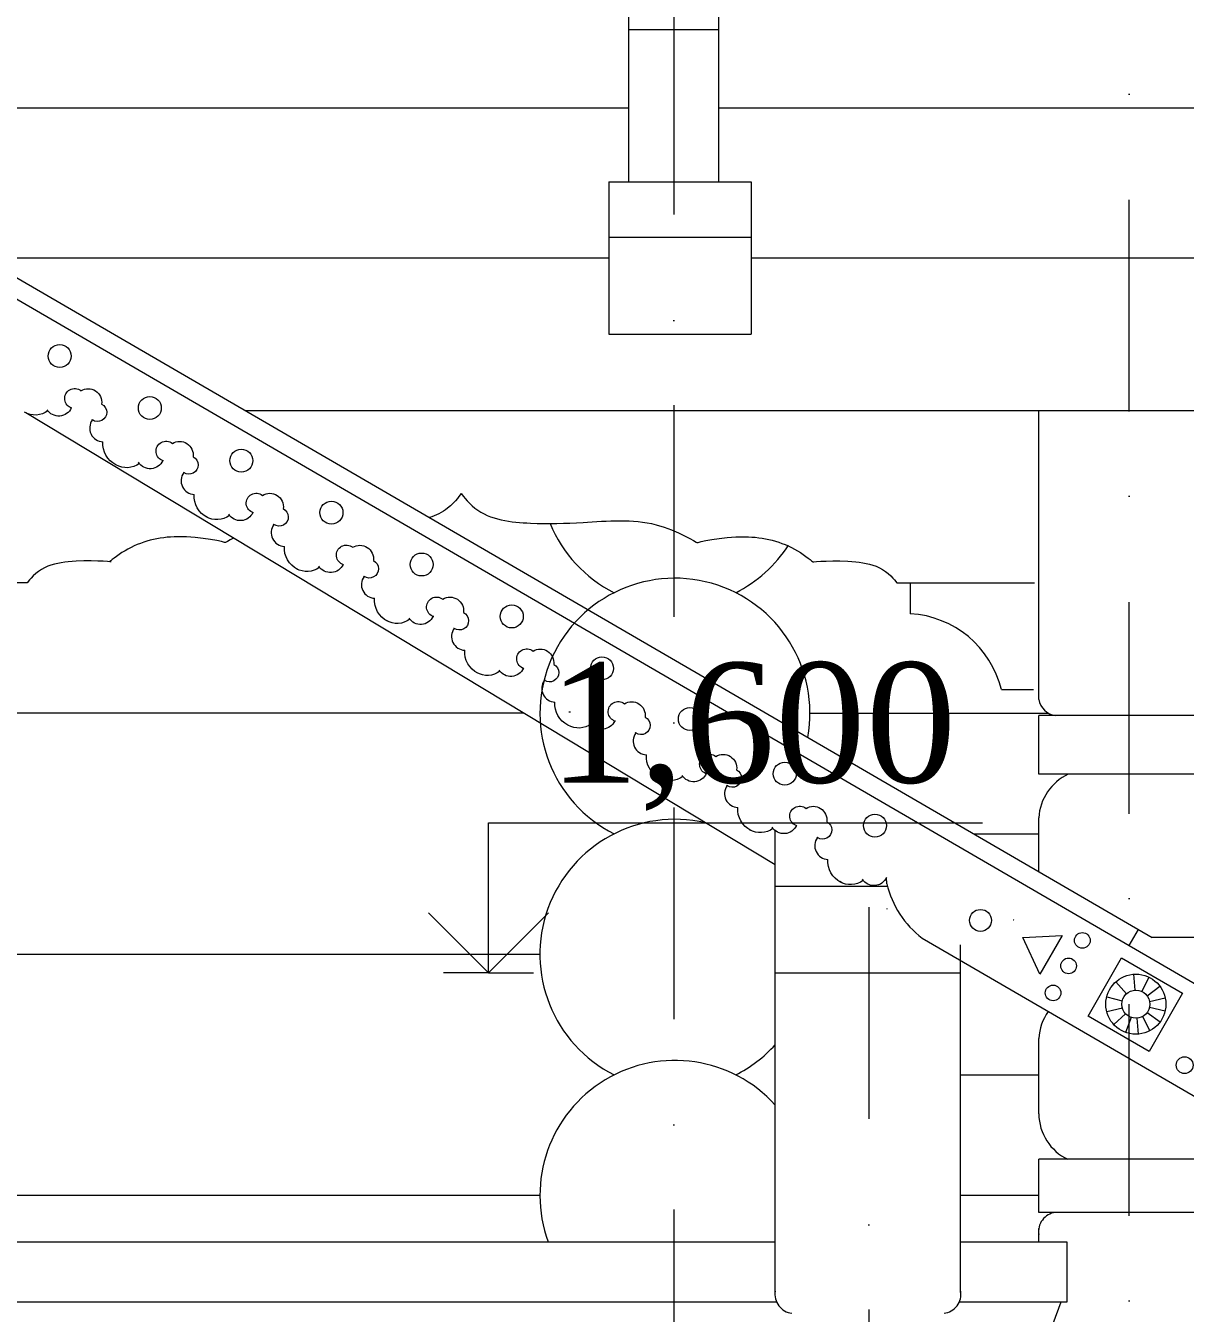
# Model space of a CAD drawing. Header units: millimetres. Extents: x 2399 to 111977, y 1313 to 59551.
# Drawn here: x 16959 to 18892, y 32782 to 34928 of the extents above; entities that cross this region are included whole.
import ezdxf

# ---------------------------------------------------------------- set-up
doc = ezdxf.new("R2010")
doc.units = ezdxf.units.MM
doc.linetypes.add('Штрихпунктирная', pattern=[670.277762, 352.777767, -176.388884, 0, -141.111112])
doc.layers.add('dim Level', color=7, linetype='Continuous', lineweight=13)
doc.layers.add('main line', color=7, linetype='Continuous', lineweight=13)
doc.layers.add('hatch1', color=7, linetype='Continuous', lineweight=20, true_color=0x6a6a6a)
doc.styles.add('СГЕНЕРИР_СТИЛЬ_1', font='georgia.ttf')

msp = doc.modelspace()

# ---------------------------------------------------------------- linework, layer by layer
at = {"layer": 'dim Level', "color": 7, "linetype": 'Continuous', "lineweight": 13}
for p, q in [((17730.6531, 33349.8361), (17730.6531, 33599.8361)), ((17730.6531, 33599.8361), (18554.0472, 33599.8361)), ((17730.6531, 33349.8361), (17630.6531, 33449.8361)), ((17830.6531, 33449.8361), (17730.6531, 33349.8361)), ((17730.6531, 33349.8361), (17655.6531, 33349.8361)), ((17730.6531, 33349.8361), (17805.6531, 33349.8361))]:
    msp.add_line(p, q, dxfattribs=at)
at = {"layer": 'hatch1', "color": 251, "linetype": 'Continuous', "lineweight": 20, "true_color": 0x6a6a6a}
for p, q in [((17789.3758, 33782.3665), (16691.6785, 33782.3665)), ((17867.3236, 33784.4027), (17864.4162, 33784.4027)), ((18266.3811, 33782.3624), (18664.1931, 33782.3624)), ((18539.7172, 33581.3103), (18647.8456, 33581.3103)), ((18305.4588, 33493.3702), (18219.2169, 33493.3702)), ((18686.9056, 33411.991), (18649.5924, 33347.7587)), ((18649.5924, 33347.7587), (18621.0666, 33408.5109)), ((17816.3811, 33380.5109), (16707.3749, 33380.5109)), ((18776.0474, 33334.53), (18794.002, 33314.6934)), ((18805.6282, 33347.3165), (18807.776, 33320.6473)), ((18819.88, 33318.3572), (18831.6225, 33342.3982)), ((18828.2998, 33311.3962), (18849.7046, 33327.449)), ((18761.1187, 33309.7355), (18787.0506, 33303.1481)), ((18832.5431, 33301.8097), (18858.6245, 33307.8145)), ((18761.0509, 33285.35), (18787.1323, 33291.3547)), ((18828.5405, 33283.7463), (18850.2215, 33268.0686)), ((18832.4163, 33292.3915), (18858.5452, 33286.6349)), ((18792.4939, 33281.6177), (18772.8088, 33263.4972)), ((18801.6937, 33275.4918), (18792.5659, 33250.3414)), ((18811.5192, 33274.1683), (18813.667, 33247.4992)), ((18820.4793, 33276.762), (18832.9096, 33253.0692)), ((18517.6122, 33179.4588), (18647.8456, 33179.4588)), ((17816.3811, 32978.6595), (16707.3749, 32978.6595)), ((18647.8456, 32978.6595), (18517.6122, 32978.6595))]:
    msp.add_line(p, q, dxfattribs=at)
for centre, radius in [((18720.4258, 33403.7244), 13.0643), ((18697.5505, 33361.3079), 13.0643), ((18671.7057, 33316.1978), 13.0643), ((18809.6476, 33297.4078), 23.3148), ((18890.9319, 33195.8064), 13.9829)]:
    msp.add_circle(centre, radius, dxfattribs=at)
for centre, start, end in [((18041.3811, 34184.2423), 202.3707832, 243.2542484), ((18041.3811, 34184.2423), 296.7457516, 327.3112801), ((18041.3811, 33782.3867), 349.7104056, 243.2542484), ((18041.3811, 33380.5312), 76.9698297, 243.2542484), ((18041.3811, 33380.5312), 296.7457516, 317.9661517), ((18041.3811, 32978.6756), 42.0338483, 200.1553431)]:
    msp.add_arc(centre, 225, start, end, dxfattribs=at)
at = {"layer": 'main line', "color": 7, "linetype": 'Штрихпунктирная', "lineweight": 13}
for p, q in [((18039.4113, 39658.8242), (18039.4113, 29503.8182)), ((18798.4777, 30262.9985), (18798.4777, 35409.5641)), ((18364.7485, 33458.9282), (18364.7485, 29761.2358))]:
    msp.add_line(p, q, dxfattribs=at)
at = {"layer": 'main line', "color": 7, "linetype": 'Continuous', "lineweight": 13}
for p, q in [((17964.8407, 34667.3517), (17964.8407, 35674.7259)), ((18114.8407, 34667.3517), (18114.8407, 35615.064)), ((16176.6043, 34954.0695), (18837.0561, 33408.5828)), ((16163.8388, 34925.812), (19037.4996, 33256.4697)), ((18114.8407, 34921.283), (17964.8407, 34921.283)), ((16457.0084, 34791.1796), (17964.8407, 34791.1796)), ((18114.8407, 34791.1796), (20084.8448, 34791.1796)), ((17931.2349, 34668.2888), (17931.2349, 34414.0704)), ((18168.4708, 34667.3517), (17931.2349, 34667.3517)), ((18114.8407, 34667.3517), (17963.982, 34667.3517)), ((18168.4708, 34668.2888), (18168.4708, 34414.0704)), ((18168.4708, 34575.2596), (17931.2349, 34575.2596)), ((16887.3667, 34541.1796), (17931.2349, 34541.1796)), ((18168.4708, 34541.1796), (20676.2279, 34541.1796)), ((17931.2349, 34414.0704), (18168.4708, 34414.0704)), ((18208.4997, 33529.5245), (16959.3753, 34283.0751)), ((17324.9866, 34286.9612), (21319.9518, 34286.9612)), ((18647.8456, 33805.3695), (18647.8456, 34286.9612)), ((16961.7579, 33999.7568), (16704.5377, 33999.7568)), ((18433.7271, 33999.7568), (18433.7271, 33948.2269)), ((18585.5854, 33821.7053), (18639.0807, 33821.7053)), ((18956.9581, 33778.7278), (18647.8456, 33778.7278)), ((18647.8456, 33680.8128), (18647.8456, 33778.7278)), ((18956.9581, 33680.8128), (18647.8456, 33680.8128)), ((18647.8456, 33518.4973), (18647.8456, 33608.2661)), ((18647.8456, 33518.4973), (18647.8456, 33608.2661)), ((18208.4997, 32816.8036), (18208.4997, 33586.7063)), ((18394.7248, 33498.1761), (18393.7661, 33508.4703)), ((18208.4997, 33494.1036), (18394.7248, 33494.1036)), ((18647.8456, 33482.4713), (18647.8456, 33482.8241)), ((18647.8456, 33482.4713), (18647.8456, 33482.8241)), ((18621.0666, 33408.5109), (18686.9056, 33411.991)), ((18798.4777, 33395.3202), (18813.972, 33421.9926)), ((18453.3134, 33407.4798), (18955.6915, 33115.6426)), ((18517.6122, 32816.8036), (18517.6122, 33396.4129)), ((18956.9581, 33408.5828), (18837.0561, 33408.5828)), ((18729.9108, 33277.4665), (18785.9141, 33374.4669)), ((18785.9141, 33374.4669), (18887.611, 33315.7522)), ((18208.4997, 33349.8361), (18517.6122, 33349.8361)), ((18887.611, 33315.7522), (18831.6078, 33218.7517)), ((18831.6078, 33218.7517), (18729.9108, 33277.4665)), ((18647.8456, 33114.559), (18647.8456, 33240.3539)), ((18647.8456, 33114.559), (18647.8456, 33240.3539)), ((18956.9581, 33038.9884), (18647.8456, 33038.9884)), ((18647.8456, 32950.315), (18647.8456, 33038.9884)), ((18956.9581, 32950.315), (18647.8456, 32950.315)), ((18647.8456, 32901.1482), (18647.8456, 32923.6733)), ((16707.6765, 32901.1482), (18208.4997, 32901.1482)), ((18517.6122, 32901.1482), (18695.0725, 32901.1482)), ((18695.0725, 32801.2773), (18695.0725, 32900.9769)), ((16707.6765, 32801.2773), (18210.8226, 32801.2773)), ((18515.387, 32801.2773), (18695.0725, 32801.2773)), ((18671.6181, 32765.3242), (18684.9276, 32801.2773))]:
    msp.add_line(p, q, dxfattribs=at)
at = {"layer": 'main line', "color": 7, "linetype": 'Continuous', "lineweight": 13, "flags": 128}
for points in [[(17036.3029, 34290.8263, -1.219803903), (17051.3742, 34319.8609, -0.63216014), (17085.8746, 34297.685, -1.067465283), (17070.3576, 34271.213, 0.60309642), (17087.9312, 34234.8197)], [(17036.3029, 34290.8263, -1.219803903), (17051.3742, 34319.8609, -0.63216014), (17085.8746, 34297.685, -1.067465283), (17070.3576, 34271.213, 0.60309642), (17087.9312, 34234.8197)], [(17036.3029, 34290.8263, -1.219803903), (17051.3742, 34319.8609, -0.63216014), (17085.8746, 34297.685, -1.067465283), (17070.3576, 34271.213, 0.60309642), (17087.9312, 34234.8197)], [(17036.3029, 34290.8263, -1.219803903), (17051.3742, 34319.8609, -0.63216014), (17085.8746, 34297.685, -1.067465283), (17070.3576, 34271.213, 0.60309642), (17087.9312, 34234.8197)], [(17036.3029, 34290.8263, -1.219803903), (17051.3742, 34319.8609, -0.63216014), (17085.8746, 34297.685, -1.067465283), (17070.3576, 34271.213, 0.60309642), (17087.9312, 34234.8197)], [(17036.3029, 34290.8263, -1.219803903), (17051.3742, 34319.8609, -0.63216014), (17085.8746, 34297.685, -1.067465283), (17070.3576, 34271.213, 0.60309642), (17087.9312, 34234.8197)], [(16996.3078, 34286.4522, -0.304535594), (16957.2481, 34284.3002)], [(16996.3078, 34286.4522, -0.304535594), (16957.2481, 34284.3002)], [(16996.3078, 34286.4522, -0.304535594), (16957.2481, 34284.3002)], [(16996.3078, 34286.4522, -0.304535594), (16957.2481, 34284.3002)], [(16996.3078, 34286.4522, -0.304535594), (16957.2481, 34284.3002)], [(16996.3078, 34286.4522, -0.304535594), (16957.2481, 34284.3002)], [(17035.265, 34291.424, -0.60309642), (16994.967, 34288.3609)], [(17035.265, 34291.424, -0.60309642), (16994.967, 34288.3609)], [(17035.265, 34291.424, -0.60309642), (16994.967, 34288.3609)], [(17035.265, 34291.424, -0.60309642), (16994.967, 34288.3609)], [(17035.265, 34291.424, -0.60309642), (16994.967, 34288.3609)], [(17035.265, 34291.424, -0.60309642), (16994.967, 34288.3609)], [(17069.3197, 34271.8108, 0.017938026), (17070.213, 34271.0149)], [(17069.3197, 34271.8108, 0.017938026), (17070.213, 34271.0149)], [(17069.3197, 34271.8108, 0.017938026), (17070.213, 34271.0149)], [(17069.3197, 34271.8108, 0.017938026), (17070.213, 34271.0149)], [(17069.3197, 34271.8108, 0.017938026), (17070.213, 34271.0149)], [(17069.3197, 34271.8108, 0.017938026), (17070.213, 34271.0149)], [(17109.6465, 34196.5288, -0.304535594), (17087.9312, 34234.8197)], [(17109.6465, 34196.5288, -0.304535594), (17087.9312, 34234.8197)], [(17109.6465, 34196.5288, -0.304535594), (17087.9312, 34234.8197)], [(17109.6465, 34196.5288, -0.304535594), (17087.9312, 34234.8197)], [(17109.6465, 34196.5288, -0.304535594), (17087.9312, 34234.8197)], [(17109.6465, 34196.5288, -0.304535594), (17087.9312, 34234.8197)], [(17188.7013, 34203.0549, -1.219803903), (17203.7726, 34232.0895, -0.63216014), (17238.273, 34209.9136, -1.067465283), (17222.756, 34183.4416, 0.60309642), (17240.3297, 34147.0483)], [(17188.7013, 34203.0549, -1.219803903), (17203.7726, 34232.0895, -0.63216014), (17238.273, 34209.9136, -1.067465283), (17222.756, 34183.4416, 0.60309642), (17240.3297, 34147.0483)], [(17188.7013, 34203.0549, -1.219803903), (17203.7726, 34232.0895, -0.63216014), (17238.273, 34209.9136, -1.067465283), (17222.756, 34183.4416, 0.60309642), (17240.3297, 34147.0483)], [(17188.7013, 34203.0549, -1.219803903), (17203.7726, 34232.0895, -0.63216014), (17238.273, 34209.9136, -1.067465283), (17222.756, 34183.4416, 0.60309642), (17240.3297, 34147.0483)], [(17188.7013, 34203.0549, -1.219803903), (17203.7726, 34232.0895, -0.63216014), (17238.273, 34209.9136, -1.067465283), (17222.756, 34183.4416, 0.60309642), (17240.3297, 34147.0483)], [(17188.7013, 34203.0549, -1.219803903), (17203.7726, 34232.0895, -0.63216014), (17238.273, 34209.9136, -1.067465283), (17222.756, 34183.4416, 0.60309642), (17240.3297, 34147.0483)], [(17148.7062, 34198.6808, -0.304535594), (17109.6465, 34196.5288)], [(17148.7062, 34198.6808, -0.304535594), (17109.6465, 34196.5288)], [(17148.7062, 34198.6808, -0.304535594), (17109.6465, 34196.5288)], [(17148.7062, 34198.6808, -0.304535594), (17109.6465, 34196.5288)], [(17148.7062, 34198.6808, -0.304535594), (17109.6465, 34196.5288)], [(17148.7062, 34198.6808, -0.304535594), (17109.6465, 34196.5288)], [(17187.6635, 34203.6526, -0.60309642), (17147.3654, 34200.5895)], [(17187.6635, 34203.6526, -0.60309642), (17147.3654, 34200.5895)], [(17187.6635, 34203.6526, -0.60309642), (17147.3654, 34200.5895)], [(17187.6635, 34203.6526, -0.60309642), (17147.3654, 34200.5895)], [(17187.6635, 34203.6526, -0.60309642), (17147.3654, 34200.5895)], [(17187.6635, 34203.6526, -0.60309642), (17147.3654, 34200.5895)], [(17262.045, 34108.7574, -0.304535594), (17240.3297, 34147.0483)], [(17262.045, 34108.7574, -0.304535594), (17240.3297, 34147.0483)], [(17262.045, 34108.7574, -0.304535594), (17240.3297, 34147.0483)], [(17262.045, 34108.7574, -0.304535594), (17240.3297, 34147.0483)], [(17262.045, 34108.7574, -0.304535594), (17240.3297, 34147.0483)], [(17262.045, 34108.7574, -0.304535594), (17240.3297, 34147.0483)], [(17338.9726, 34116.5086, -1.219803903), (17354.0439, 34145.5432, -0.63216014), (17388.5442, 34123.3673, -1.067465283), (17373.0272, 34096.8953, 0.60309642), (17390.6009, 34060.502)], [(17338.9726, 34116.5086, -1.219803903), (17354.0439, 34145.5432, -0.63216014), (17388.5442, 34123.3673, -1.067465283), (17373.0272, 34096.8953, 0.60309642), (17390.6009, 34060.502)], [(17338.9726, 34116.5086, -1.219803903), (17354.0439, 34145.5432, -0.63216014), (17388.5442, 34123.3673, -1.067465283), (17373.0272, 34096.8953, 0.60309642), (17390.6009, 34060.502)], [(17338.9726, 34116.5086, -1.219803903), (17354.0439, 34145.5432, -0.63216014), (17388.5442, 34123.3673, -1.067465283), (17373.0272, 34096.8953, 0.60309642), (17390.6009, 34060.502)], [(17338.9726, 34116.5086, -1.219803903), (17354.0439, 34145.5432, -0.63216014), (17388.5442, 34123.3673, -1.067465283), (17373.0272, 34096.8953, 0.60309642), (17390.6009, 34060.502)], [(17338.9726, 34116.5086, -1.219803903), (17354.0439, 34145.5432, -0.63216014), (17388.5442, 34123.3673, -1.067465283), (17373.0272, 34096.8953, 0.60309642), (17390.6009, 34060.502)], [(17298.9774, 34112.1345, -0.304535594), (17259.9178, 34109.9825)], [(17298.9774, 34112.1345, -0.304535594), (17259.9178, 34109.9825)], [(17298.9774, 34112.1345, -0.304535594), (17259.9178, 34109.9825)], [(17298.9774, 34112.1345, -0.304535594), (17259.9178, 34109.9825)], [(17298.9774, 34112.1345, -0.304535594), (17259.9178, 34109.9825)], [(17298.9774, 34112.1345, -0.304535594), (17259.9178, 34109.9825)], [(17337.9347, 34117.1063, -0.60309642), (17297.6367, 34114.0432)], [(17337.9347, 34117.1063, -0.60309642), (17297.6367, 34114.0432)], [(17337.9347, 34117.1063, -0.60309642), (17297.6367, 34114.0432)], [(17337.9347, 34117.1063, -0.60309642), (17297.6367, 34114.0432)], [(17337.9347, 34117.1063, -0.60309642), (17297.6367, 34114.0432)], [(17337.9347, 34117.1063, -0.60309642), (17297.6367, 34114.0432)], [(17371.9893, 34097.4931, 0.017938026), (17372.8827, 34096.6972)], [(17371.9893, 34097.4931, 0.017938026), (17372.8827, 34096.6972)], [(17371.9893, 34097.4931, 0.017938026), (17372.8827, 34096.6972)], [(17371.9893, 34097.4931, 0.017938026), (17372.8827, 34096.6972)], [(17371.9893, 34097.4931, 0.017938026), (17372.8827, 34096.6972)], [(17371.9893, 34097.4931, 0.017938026), (17372.8827, 34096.6972)], [(17412.3162, 34022.2111, -0.304535594), (17390.6009, 34060.502)], [(17412.3162, 34022.2111, -0.304535594), (17390.6009, 34060.502)], [(17412.3162, 34022.2111, -0.304535594), (17390.6009, 34060.502)], [(17412.3162, 34022.2111, -0.304535594), (17390.6009, 34060.502)], [(17412.3162, 34022.2111, -0.304535594), (17390.6009, 34060.502)], [(17412.3162, 34022.2111, -0.304535594), (17390.6009, 34060.502)], [(17489.2438, 34029.9623, -1.219803903), (17504.3151, 34058.9969, -0.63216014), (17538.8155, 34036.821, -1.067465283), (17523.2985, 34010.349, 0.60309642), (17540.8722, 33973.9557)], [(17489.2438, 34029.9623, -1.219803903), (17504.3151, 34058.9969, -0.63216014), (17538.8155, 34036.821, -1.067465283), (17523.2985, 34010.349, 0.60309642), (17540.8722, 33973.9557)], [(17489.2438, 34029.9623, -1.219803903), (17504.3151, 34058.9969, -0.63216014), (17538.8155, 34036.821, -1.067465283), (17523.2985, 34010.349, 0.60309642), (17540.8722, 33973.9557)], [(17489.2438, 34029.9623, -1.219803903), (17504.3151, 34058.9969, -0.63216014), (17538.8155, 34036.821, -1.067465283), (17523.2985, 34010.349, 0.60309642), (17540.8722, 33973.9557)], [(17489.2438, 34029.9623, -1.219803903), (17504.3151, 34058.9969, -0.63216014), (17538.8155, 34036.821, -1.067465283), (17523.2985, 34010.349, 0.60309642), (17540.8722, 33973.9557)], [(17489.2438, 34029.9623, -1.219803903), (17504.3151, 34058.9969, -0.63216014), (17538.8155, 34036.821, -1.067465283), (17523.2985, 34010.349, 0.60309642), (17540.8722, 33973.9557)], [(17449.2487, 34025.5882, -0.304535594), (17410.189, 34023.4362)], [(17449.2487, 34025.5882, -0.304535594), (17410.189, 34023.4362)], [(17449.2487, 34025.5882, -0.304535594), (17410.189, 34023.4362)], [(17449.2487, 34025.5882, -0.304535594), (17410.189, 34023.4362)], [(17449.2487, 34025.5882, -0.304535594), (17410.189, 34023.4362)], [(17449.2487, 34025.5882, -0.304535594), (17410.189, 34023.4362)], [(17488.206, 34030.56, -0.60309642), (17447.9079, 34027.4969)], [(17488.206, 34030.56, -0.60309642), (17447.9079, 34027.4969)], [(17488.206, 34030.56, -0.60309642), (17447.9079, 34027.4969)], [(17488.206, 34030.56, -0.60309642), (17447.9079, 34027.4969)], [(17488.206, 34030.56, -0.60309642), (17447.9079, 34027.4969)], [(17488.206, 34030.56, -0.60309642), (17447.9079, 34027.4969)], [(17522.2606, 34010.9468, 0.017938026), (17523.1539, 34010.1509)], [(17522.2606, 34010.9468, 0.017938026), (17523.1539, 34010.1509)], [(17522.2606, 34010.9468, 0.017938026), (17523.1539, 34010.1509)], [(17522.2606, 34010.9468, 0.017938026), (17523.1539, 34010.1509)], [(17522.2606, 34010.9468, 0.017938026), (17523.1539, 34010.1509)], [(17522.2606, 34010.9468, 0.017938026), (17523.1539, 34010.1509)], [(17562.5875, 33935.6648, -0.304535594), (17540.8722, 33973.9557)], [(17562.5875, 33935.6648, -0.304535594), (17540.8722, 33973.9557)], [(17562.5875, 33935.6648, -0.304535594), (17540.8722, 33973.9557)], [(17562.5875, 33935.6648, -0.304535594), (17540.8722, 33973.9557)], [(17562.5875, 33935.6648, -0.304535594), (17540.8722, 33973.9557)], [(17562.5875, 33935.6648, -0.304535594), (17540.8722, 33973.9557)], [(17639.5151, 33943.416, -1.219803903), (17654.5864, 33972.4506, -0.63216014), (17689.0867, 33950.2747, -1.067465283), (17673.5697, 33923.8027, 0.60309642), (17691.1434, 33887.4094)], [(17639.5151, 33943.416, -1.219803903), (17654.5864, 33972.4506, -0.63216014), (17689.0867, 33950.2747, -1.067465283), (17673.5697, 33923.8027, 0.60309642), (17691.1434, 33887.4094)], [(17639.5151, 33943.416, -1.219803903), (17654.5864, 33972.4506, -0.63216014), (17689.0867, 33950.2747, -1.067465283), (17673.5697, 33923.8027, 0.60309642), (17691.1434, 33887.4094)], [(17639.5151, 33943.416, -1.219803903), (17654.5864, 33972.4506, -0.63216014), (17689.0867, 33950.2747, -1.067465283), (17673.5697, 33923.8027, 0.60309642), (17691.1434, 33887.4094)], [(17639.5151, 33943.416, -1.219803903), (17654.5864, 33972.4506, -0.63216014), (17689.0867, 33950.2747, -1.067465283), (17673.5697, 33923.8027, 0.60309642), (17691.1434, 33887.4094)], [(17639.5151, 33943.416, -1.219803903), (17654.5864, 33972.4506, -0.63216014), (17689.0867, 33950.2747, -1.067465283), (17673.5697, 33923.8027, 0.60309642), (17691.1434, 33887.4094)], [(17599.5199, 33939.0419, -0.304535594), (17560.4603, 33936.8899)], [(17599.5199, 33939.0419, -0.304535594), (17560.4603, 33936.8899)], [(17599.5199, 33939.0419, -0.304535594), (17560.4603, 33936.8899)], [(17599.5199, 33939.0419, -0.304535594), (17560.4603, 33936.8899)], [(17599.5199, 33939.0419, -0.304535594), (17560.4603, 33936.8899)], [(17599.5199, 33939.0419, -0.304535594), (17560.4603, 33936.8899)], [(17638.4772, 33944.0137, -0.60309642), (17598.1792, 33940.9506)], [(17638.4772, 33944.0137, -0.60309642), (17598.1792, 33940.9506)], [(17638.4772, 33944.0137, -0.60309642), (17598.1792, 33940.9506)], [(17638.4772, 33944.0137, -0.60309642), (17598.1792, 33940.9506)], [(17638.4772, 33944.0137, -0.60309642), (17598.1792, 33940.9506)], [(17638.4772, 33944.0137, -0.60309642), (17598.1792, 33940.9506)], [(17672.5318, 33924.4005, 0.017938026), (17673.4252, 33923.6046)], [(17672.5318, 33924.4005, 0.017938026), (17673.4252, 33923.6046)], [(17672.5318, 33924.4005, 0.017938026), (17673.4252, 33923.6046)], [(17672.5318, 33924.4005, 0.017938026), (17673.4252, 33923.6046)], [(17672.5318, 33924.4005, 0.017938026), (17673.4252, 33923.6046)], [(17672.5318, 33924.4005, 0.017938026), (17673.4252, 33923.6046)], [(17712.8587, 33849.1185, -0.304535594), (17691.1434, 33887.4094)], [(17712.8587, 33849.1185, -0.304535594), (17691.1434, 33887.4094)], [(17712.8587, 33849.1185, -0.304535594), (17691.1434, 33887.4094)], [(17712.8587, 33849.1185, -0.304535594), (17691.1434, 33887.4094)], [(17712.8587, 33849.1185, -0.304535594), (17691.1434, 33887.4094)], [(17712.8587, 33849.1185, -0.304535594), (17691.1434, 33887.4094)], [(17789.7863, 33856.8697, -1.219803903), (17804.8576, 33885.9043, -0.63216014), (17839.358, 33863.7284, -1.067465283), (17823.841, 33837.2564, 0.60309642), (17841.4147, 33800.8631)], [(17789.7863, 33856.8697, -1.219803903), (17804.8576, 33885.9043, -0.63216014), (17839.358, 33863.7284, -1.067465283), (17823.841, 33837.2564, 0.60309642), (17841.4147, 33800.8631)], [(17789.7863, 33856.8697, -1.219803903), (17804.8576, 33885.9043, -0.63216014), (17839.358, 33863.7284, -1.067465283), (17823.841, 33837.2564, 0.60309642), (17841.4147, 33800.8631)], [(17789.7863, 33856.8697, -1.219803903), (17804.8576, 33885.9043, -0.63216014), (17839.358, 33863.7284, -1.067465283), (17823.841, 33837.2564, 0.60309642), (17841.4147, 33800.8631)], [(17789.7863, 33856.8697, -1.219803903), (17804.8576, 33885.9043, -0.63216014), (17839.358, 33863.7284, -1.067465283), (17823.841, 33837.2564, 0.60309642), (17841.4147, 33800.8631)], [(17789.7863, 33856.8697, -1.219803903), (17804.8576, 33885.9043, -0.63216014), (17839.358, 33863.7284, -1.067465283), (17823.841, 33837.2564, 0.60309642), (17841.4147, 33800.8631)], [(17749.7912, 33852.4956, -0.304535594), (17710.7315, 33850.3436)], [(17749.7912, 33852.4956, -0.304535594), (17710.7315, 33850.3436)], [(17749.7912, 33852.4956, -0.304535594), (17710.7315, 33850.3436)], [(17749.7912, 33852.4956, -0.304535594), (17710.7315, 33850.3436)], [(17749.7912, 33852.4956, -0.304535594), (17710.7315, 33850.3436)], [(17749.7912, 33852.4956, -0.304535594), (17710.7315, 33850.3436)], [(17788.7485, 33857.4674, -0.60309642), (17748.4504, 33854.4043)], [(17788.7485, 33857.4674, -0.60309642), (17748.4504, 33854.4043)], [(17788.7485, 33857.4674, -0.60309642), (17748.4504, 33854.4043)], [(17788.7485, 33857.4674, -0.60309642), (17748.4504, 33854.4043)], [(17788.7485, 33857.4674, -0.60309642), (17748.4504, 33854.4043)], [(17788.7485, 33857.4674, -0.60309642), (17748.4504, 33854.4043)], [(17822.8031, 33837.8542, 0.017938026), (17823.6964, 33837.0583)], [(17822.8031, 33837.8542, 0.017938026), (17823.6964, 33837.0583)], [(17822.8031, 33837.8542, 0.017938026), (17823.6964, 33837.0583)], [(17822.8031, 33837.8542, 0.017938026), (17823.6964, 33837.0583)], [(17822.8031, 33837.8542, 0.017938026), (17823.6964, 33837.0583)], [(17822.8031, 33837.8542, 0.017938026), (17823.6964, 33837.0583)], [(17863.1299, 33762.5722, -0.304535594), (17841.4147, 33800.8631)], [(17863.1299, 33762.5722, -0.304535594), (17841.4147, 33800.8631)], [(17863.1299, 33762.5722, -0.304535594), (17841.4147, 33800.8631)], [(17863.1299, 33762.5722, -0.304535594), (17841.4147, 33800.8631)], [(17863.1299, 33762.5722, -0.304535594), (17841.4147, 33800.8631)], [(17863.1299, 33762.5722, -0.304535594), (17841.4147, 33800.8631)], [(17942.1847, 33769.0983, -1.219803903), (17957.256, 33798.1329, -0.63216014), (17991.7564, 33775.957, -1.067465283), (17976.2394, 33749.485, 0.60309642), (17993.8131, 33713.0917)], [(17942.1847, 33769.0983, -1.219803903), (17957.256, 33798.1329, -0.63216014), (17991.7564, 33775.957, -1.067465283), (17976.2394, 33749.485, 0.60309642), (17993.8131, 33713.0917)], [(17942.1847, 33769.0983, -1.219803903), (17957.256, 33798.1329, -0.63216014), (17991.7564, 33775.957, -1.067465283), (17976.2394, 33749.485, 0.60309642), (17993.8131, 33713.0917)], [(17942.1847, 33769.0983, -1.219803903), (17957.256, 33798.1329, -0.63216014), (17991.7564, 33775.957, -1.067465283), (17976.2394, 33749.485, 0.60309642), (17993.8131, 33713.0917)], [(17942.1847, 33769.0983, -1.219803903), (17957.256, 33798.1329, -0.63216014), (17991.7564, 33775.957, -1.067465283), (17976.2394, 33749.485, 0.60309642), (17993.8131, 33713.0917)], [(17942.1847, 33769.0983, -1.219803903), (17957.256, 33798.1329, -0.63216014), (17991.7564, 33775.957, -1.067465283), (17976.2394, 33749.485, 0.60309642), (17993.8131, 33713.0917)], [(17902.1896, 33764.7242, -0.304535594), (17863.1299, 33762.5722)], [(17902.1896, 33764.7242, -0.304535594), (17863.1299, 33762.5722)], [(17902.1896, 33764.7242, -0.304535594), (17863.1299, 33762.5722)], [(17902.1896, 33764.7242, -0.304535594), (17863.1299, 33762.5722)], [(17902.1896, 33764.7242, -0.304535594), (17863.1299, 33762.5722)], [(17902.1896, 33764.7242, -0.304535594), (17863.1299, 33762.5722)], [(17941.1469, 33769.696, -0.60309642), (17900.8488, 33766.6329)], [(17941.1469, 33769.696, -0.60309642), (17900.8488, 33766.6329)], [(17941.1469, 33769.696, -0.60309642), (17900.8488, 33766.6329)], [(17941.1469, 33769.696, -0.60309642), (17900.8488, 33766.6329)], [(17941.1469, 33769.696, -0.60309642), (17900.8488, 33766.6329)], [(17941.1469, 33769.696, -0.60309642), (17900.8488, 33766.6329)], [(17975.2015, 33750.0828, 0.017938026), (17976.0948, 33749.2869)], [(17975.2015, 33750.0828, 0.017938026), (17976.0948, 33749.2869)], [(17975.2015, 33750.0828, 0.017938026), (17976.0948, 33749.2869)], [(17975.2015, 33750.0828, 0.017938026), (17976.0948, 33749.2869)], [(17975.2015, 33750.0828, 0.017938026), (17976.0948, 33749.2869)], [(17975.2015, 33750.0828, 0.017938026), (17976.0948, 33749.2869)], [(18015.5284, 33674.8008, -0.304535594), (17993.8131, 33713.0917)], [(18015.5284, 33674.8008, -0.304535594), (17993.8131, 33713.0917)], [(18015.5284, 33674.8008, -0.304535594), (17993.8131, 33713.0917)], [(18015.5284, 33674.8008, -0.304535594), (17993.8131, 33713.0917)], [(18015.5284, 33674.8008, -0.304535594), (17993.8131, 33713.0917)], [(18015.5284, 33674.8008, -0.304535594), (17993.8131, 33713.0917)], [(18094.5832, 33681.3269, -1.219803903), (18109.6544, 33710.3615, -0.63216014), (18144.1548, 33688.1856, -1.067465283), (18128.6378, 33661.7136, 0.60309642), (18146.2115, 33625.3203)], [(18094.5832, 33681.3269, -1.219803903), (18109.6544, 33710.3615, -0.63216014), (18144.1548, 33688.1856, -1.067465283), (18128.6378, 33661.7136, 0.60309642), (18146.2115, 33625.3203)], [(18094.5832, 33681.3269, -1.219803903), (18109.6544, 33710.3615, -0.63216014), (18144.1548, 33688.1856, -1.067465283), (18128.6378, 33661.7136, 0.60309642), (18146.2115, 33625.3203)], [(18094.5832, 33681.3269, -1.219803903), (18109.6544, 33710.3615, -0.63216014), (18144.1548, 33688.1856, -1.067465283), (18128.6378, 33661.7136, 0.60309642), (18146.2115, 33625.3203)], [(18094.5832, 33681.3269, -1.219803903), (18109.6544, 33710.3615, -0.63216014), (18144.1548, 33688.1856, -1.067465283), (18128.6378, 33661.7136, 0.60309642), (18146.2115, 33625.3203)], [(18094.5832, 33681.3269, -1.219803903), (18109.6544, 33710.3615, -0.63216014), (18144.1548, 33688.1856, -1.067465283), (18128.6378, 33661.7136, 0.60309642), (18146.2115, 33625.3203)], [(18054.588, 33676.9528, -0.304535594), (18015.5284, 33674.8008)], [(18054.588, 33676.9528, -0.304535594), (18015.5284, 33674.8008)], [(18054.588, 33676.9528, -0.304535594), (18015.5284, 33674.8008)], [(18054.588, 33676.9528, -0.304535594), (18015.5284, 33674.8008)], [(18054.588, 33676.9528, -0.304535594), (18015.5284, 33674.8008)], [(18054.588, 33676.9528, -0.304535594), (18015.5284, 33674.8008)], [(18093.5453, 33681.9246, -0.60309642), (18053.2473, 33678.8615)], [(18093.5453, 33681.9246, -0.60309642), (18053.2473, 33678.8615)], [(18093.5453, 33681.9246, -0.60309642), (18053.2473, 33678.8615)], [(18093.5453, 33681.9246, -0.60309642), (18053.2473, 33678.8615)], [(18093.5453, 33681.9246, -0.60309642), (18053.2473, 33678.8615)], [(18093.5453, 33681.9246, -0.60309642), (18053.2473, 33678.8615)], [(18127.5999, 33662.3114, 0.017938026), (18128.4933, 33661.5155)], [(18127.5999, 33662.3114, 0.017938026), (18128.4933, 33661.5155)], [(18127.5999, 33662.3114, 0.017938026), (18128.4933, 33661.5155)], [(18127.5999, 33662.3114, 0.017938026), (18128.4933, 33661.5155)], [(18127.5999, 33662.3114, 0.017938026), (18128.4933, 33661.5155)], [(18127.5999, 33662.3114, 0.017938026), (18128.4933, 33661.5155)], [(18244.8544, 33594.7806, -1.219803903), (18259.9257, 33623.8152, -0.63216014), (18294.426, 33601.6393, -1.067465283), (18278.909, 33575.1673, 0.60309642), (18296.4827, 33538.774)], [(18244.8544, 33594.7806, -1.219803903), (18259.9257, 33623.8152, -0.63216014), (18294.426, 33601.6393, -1.067465283), (18278.909, 33575.1673, 0.60309642), (18296.4827, 33538.774)], [(18244.8544, 33594.7806, -1.219803903), (18259.9257, 33623.8152, -0.63216014), (18294.426, 33601.6393, -1.067465283), (18278.909, 33575.1673, 0.60309642), (18296.4827, 33538.774)], [(18244.8544, 33594.7806, -1.219803903), (18259.9257, 33623.8152, -0.63216014), (18294.426, 33601.6393, -1.067465283), (18278.909, 33575.1673, 0.60309642), (18296.4827, 33538.774)], [(18244.8544, 33594.7806, -1.219803903), (18259.9257, 33623.8152, -0.63216014), (18294.426, 33601.6393, -1.067465283), (18278.909, 33575.1673, 0.60309642), (18296.4827, 33538.774)], [(18244.8544, 33594.7806, -1.219803903), (18259.9257, 33623.8152, -0.63216014), (18294.426, 33601.6393, -1.067465283), (18278.909, 33575.1673, 0.60309642), (18296.4827, 33538.774)], [(18167.9268, 33587.0294, -0.304535594), (18146.2115, 33625.3203)], [(18167.9268, 33587.0294, -0.304535594), (18146.2115, 33625.3203)], [(18167.9268, 33587.0294, -0.304535594), (18146.2115, 33625.3203)], [(18167.9268, 33587.0294, -0.304535594), (18146.2115, 33625.3203)], [(18167.9268, 33587.0294, -0.304535594), (18146.2115, 33625.3203)], [(18167.9268, 33587.0294, -0.304535594), (18146.2115, 33625.3203)], [(18204.8592, 33590.4065, -0.304535594), (18165.7996, 33588.2545)], [(18204.8592, 33590.4065, -0.304535594), (18165.7996, 33588.2545)], [(18204.8592, 33590.4065, -0.304535594), (18165.7996, 33588.2545)], [(18204.8592, 33590.4065, -0.304535594), (18165.7996, 33588.2545)], [(18204.8592, 33590.4065, -0.304535594), (18165.7996, 33588.2545)], [(18204.8592, 33590.4065, -0.304535594), (18165.7996, 33588.2545)], [(18243.8165, 33595.3783, -0.60309642), (18203.5185, 33592.3152)], [(18243.8165, 33595.3783, -0.60309642), (18203.5185, 33592.3152)], [(18243.8165, 33595.3783, -0.60309642), (18203.5185, 33592.3152)], [(18243.8165, 33595.3783, -0.60309642), (18203.5185, 33592.3152)], [(18243.8165, 33595.3783, -0.60309642), (18203.5185, 33592.3152)], [(18243.8165, 33595.3783, -0.60309642), (18203.5185, 33592.3152)], [(18277.8712, 33575.7651, 0.017938026), (18278.7645, 33574.9692)], [(18277.8712, 33575.7651, 0.017938026), (18278.7645, 33574.9692)], [(18277.8712, 33575.7651, 0.017938026), (18278.7645, 33574.9692)], [(18277.8712, 33575.7651, 0.017938026), (18278.7645, 33574.9692)], [(18277.8712, 33575.7651, 0.017938026), (18278.7645, 33574.9692)], [(18277.8712, 33575.7651, 0.017938026), (18278.7645, 33574.9692)], [(18318.198, 33500.4831, -0.304535594), (18296.4827, 33538.774)], [(18318.198, 33500.4831, -0.304535594), (18296.4827, 33538.774)], [(18318.198, 33500.4831, -0.304535594), (18296.4827, 33538.774)], [(18318.198, 33500.4831, -0.304535594), (18296.4827, 33538.774)], [(18318.198, 33500.4831, -0.304535594), (18296.4827, 33538.774)], [(18318.198, 33500.4831, -0.304535594), (18296.4827, 33538.774)], [(18355.1305, 33503.8602, -0.304535594), (18316.0709, 33501.7082)], [(18355.1305, 33503.8602, -0.304535594), (18316.0709, 33501.7082)], [(18355.1305, 33503.8602, -0.304535594), (18316.0709, 33501.7082)], [(18355.1305, 33503.8602, -0.304535594), (18316.0709, 33501.7082)], [(18355.1305, 33503.8602, -0.304535594), (18316.0709, 33501.7082)], [(18355.1305, 33503.8602, -0.304535594), (18316.0709, 33501.7082)], [(18394.0878, 33508.832, -0.60309642), (18353.7898, 33505.7689)], [(18394.0878, 33508.832, -0.60309642), (18353.7898, 33505.7689)], [(18394.0878, 33508.832, -0.60309642), (18353.7898, 33505.7689)], [(18394.0878, 33508.832, -0.60309642), (18353.7898, 33505.7689)], [(18394.0878, 33508.832, -0.60309642), (18353.7898, 33505.7689)], [(18394.0878, 33508.832, -0.60309642), (18353.7898, 33505.7689)], [(18394.6291, 33457.0382, -0.017938026), (18394.6924, 33455.8434)], [(18394.6291, 33457.0382, -0.017938026), (18394.6924, 33455.8434)], [(18394.6291, 33457.0382, -0.017938026), (18394.6924, 33455.8434)], [(18394.6291, 33457.0382, -0.017938026), (18394.6924, 33455.8434)], [(18394.6291, 33457.0382, -0.017938026), (18394.6924, 33455.8434)], [(18394.6291, 33457.0382, -0.017938026), (18394.6924, 33455.8434)], [(18605.094, 33437.9286, 0.017938026), (18606.2591, 33437.6565)], [(18605.094, 33437.9286, 0.017938026), (18606.2591, 33437.6565)], [(18605.094, 33437.9286, 0.017938026), (18606.2591, 33437.6565)], [(18605.094, 33437.9286, 0.017938026), (18606.2591, 33437.6565)], [(18605.094, 33437.9286, 0.017938026), (18606.2591, 33437.6565)], [(18605.094, 33437.9286, 0.017938026), (18606.2591, 33437.6565)], [(18605.094, 33437.9286, 0.017938026), (18606.2591, 33437.6565)], [(18605.094, 33437.9286, 0.017938026), (18606.2591, 33437.6565)], [(18605.094, 33437.9286, 0.017938026), (18606.2591, 33437.6565)], [(18605.094, 33437.9286, 0.017938026), (18606.2591, 33437.6565)], [(18605.094, 33437.9286, 0.017938026), (18606.2591, 33437.6565)], [(18605.094, 33437.9286, 0.017938026), (18606.2591, 33437.6565)]]:
    msp.add_lwpolyline(points, format="xyb", dxfattribs=at)
at = {"layer": 'main line', "color": 7, "linetype": 'Continuous', "lineweight": 13}
for centre, radius in [((17015.9509, 34377.6873), 19.1338), ((17015.9509, 34377.6873), 19.1338), ((17015.9509, 34377.6873), 19.1338), ((17015.9509, 34377.6873), 19.1338), ((17015.9509, 34377.6873), 19.1338), ((17015.9509, 34377.6873), 19.1338), ((17166.2222, 34291.141), 19.1338), ((17166.2222, 34291.141), 19.1338), ((17166.2222, 34291.141), 19.1338), ((17166.2222, 34291.141), 19.1338), ((17166.2222, 34291.141), 19.1338), ((17166.2222, 34291.141), 19.1338), ((17318.6206, 34203.3696), 19.1338), ((17318.6206, 34203.3696), 19.1338), ((17318.6206, 34203.3696), 19.1338), ((17318.6206, 34203.3696), 19.1338), ((17318.6206, 34203.3696), 19.1338), ((17318.6206, 34203.3696), 19.1338), ((17468.8918, 34116.8233), 19.1338), ((17468.8918, 34116.8233), 19.1338), ((17468.8918, 34116.8233), 19.1338), ((17468.8918, 34116.8233), 19.1338), ((17468.8918, 34116.8233), 19.1338), ((17468.8918, 34116.8233), 19.1338), ((17619.1631, 34030.277), 19.1338), ((17619.1631, 34030.277), 19.1338), ((17619.1631, 34030.277), 19.1338), ((17619.1631, 34030.277), 19.1338), ((17619.1631, 34030.277), 19.1338), ((17619.1631, 34030.277), 19.1338), ((17769.4343, 33943.7307), 19.1338), ((17769.4343, 33943.7307), 19.1338), ((17769.4343, 33943.7307), 19.1338), ((17769.4343, 33943.7307), 19.1338), ((17769.4343, 33943.7307), 19.1338), ((17769.4343, 33943.7307), 19.1338), ((17919.7056, 33857.1844), 19.1338), ((17919.7056, 33857.1844), 19.1338), ((17919.7056, 33857.1844), 19.1338), ((17919.7056, 33857.1844), 19.1338), ((17919.7056, 33857.1844), 19.1338), ((17919.7056, 33857.1844), 19.1338), ((18066.2731, 33772.7712), 19.1338), ((18066.2731, 33772.7712), 19.1338), ((18066.2731, 33772.7712), 19.1338), ((18066.2731, 33772.7712), 19.1338), ((18066.2731, 33772.7712), 19.1338), ((18066.2731, 33772.7712), 19.1338), ((18224.5024, 33681.6416), 19.1338), ((18224.5024, 33681.6416), 19.1338), ((18224.5024, 33681.6416), 19.1338), ((18224.5024, 33681.6416), 19.1338), ((18224.5024, 33681.6416), 19.1338), ((18224.5024, 33681.6416), 19.1338), ((18374.7736, 33595.0953), 19.1338), ((18374.7736, 33595.0953), 19.1338), ((18374.7736, 33595.0953), 19.1338), ((18374.7736, 33595.0953), 19.1338), ((18374.7736, 33595.0953), 19.1338), ((18374.7736, 33595.0953), 19.1338), ((18550.7164, 33437.039), 18.3294), ((18809.6476, 33297.4078), 50.0702)]:
    msp.add_circle(centre, radius, dxfattribs=at)
for centre, radius, start, end in [((18424.2542, 33782.4618), 166.0355, 13.6715721, 86.7292828), ((18679.456, 33810.5186), 32.027, 189.2518112, 263.0374001), ((18733.1023, 33603.4021), 85.3953, 114.9741641, 176.7347332), ((18550.7865, 33534.718), 160.2827, 193.1784274, 232.5454392), ((18733.1023, 33235.4898), 85.3953, 144.3519405, 176.7347332), ((18732.2874, 33115.3876), 84.4459, 180.5622234, 244.7845931), ((18679.456, 32918.5242), 32.027, 96.9625999, 189.2518112), ((18240.1589, 32814.1267), 32.027, 170.7481888, 263.0374001), ((18486.0507, 32814.1267), 32.027, 276.9625999, 9.2518112)]:
    msp.add_arc(centre, radius, start, end, dxfattribs=at)
for points, knots in [([(17685.183, 34148.5245), (17685.183, 34148.5245), (17675.5942, 34134.507), (17662.4453, 34124.1906), (17653.3329, 34117.0411), (17643.1373, 34112.0135), (17632.3033, 34108.4374)], [0, 0, 0, 0, 1, 1, 1, 2, 2, 2, 2]), ([(17685.183, 34148.5245), (17685.183, 34148.5245), (17694.7718, 34134.507), (17707.9207, 34124.1906), (17733.6037, 34104.0401), (17767.8923, 34100.7447), (17800.8229, 34099.2975), (17829.9832, 34098.016), (17859.1356, 34098.5925), (17888.2798, 34100.4223), (17929.0784, 34102.9838), (17970.4609, 34106.8873), (18009.9208, 34096.6333), (18046.1054, 34087.2304), (18078.113, 34066.7), (18078.113, 34066.7)], [0, 0, 0, 0, 1, 1, 1, 2, 2, 2, 3, 3, 3, 4, 4, 4, 5, 5, 5, 5]), ([(17292.253, 34066.7), (17292.253, 34066.7), (17252.6574, 34077.4608), (17212.2467, 34076.6541), (17181.5654, 34076.0415), (17151.1068, 34068.9881), (17124.8218, 34053.2286), (17111.1809, 34045.0501), (17098.998, 34034.7101), (17098.998, 34034.7101)], [0, 0, 0, 0, 1, 1, 1, 2, 2, 2, 3, 3, 3, 3]), ([(18078.113, 34066.7), (18078.113, 34066.7), (18117.7086, 34077.4608), (18158.1193, 34076.6541), (18188.8006, 34076.0415), (18219.2592, 34068.9881), (18245.5443, 34053.2286), (18259.1852, 34045.0501), (18271.3681, 34034.7101), (18271.3681, 34034.7101)], [0, 0, 0, 0, 1, 1, 1, 2, 2, 2, 3, 3, 3, 3]), ([(17101.5711, 34034.7101), (17101.5711, 34034.7101), (17065.8175, 34038.174), (17030.2663, 34034.7101), (17014.6205, 34033.1856), (16998.8812, 34030.2861), (16985.5261, 34022.1269), (16971.5262, 34013.5737), (16961.7579, 33999.7568), (16961.7579, 33999.7568)], [0, 0, 0, 0, 1, 1, 1, 2, 2, 2, 3, 3, 3, 3]), ([(18271.3681, 34034.7101), (18271.3681, 34034.7101), (18307.1216, 34038.174), (18342.6728, 34034.7101), (18358.3186, 34033.1856), (18374.0579, 34030.2861), (18387.413, 34022.1269), (18401.413, 34013.5737), (18411.1813, 33999.7568), (18411.1813, 33999.7568)], [0, 0, 0, 0, 1, 1, 1, 2, 2, 2, 3, 3, 3, 3])]:
    msp.add_open_spline(points, degree=3, knots=knots, dxfattribs=at)
for points in [[(17305.4193, 34074.3046), (17297.2066, 34069.8773), (17292.253, 34066.7), (17292.253, 34066.7)], [(18411.1813, 33999.7568), (18411.1813, 33999.7568), (18607.9564, 33999.7568), (18640.9581, 33999.7568)]]:
    msp.add_open_spline(points, degree=3, dxfattribs=at)

# ---------------------------------------------------------------- texts
at = {"layer": 'dim Level', "color": 7, "lineweight": 13, "insert": (17830.6531, 33619.8361), "char_height": 200, "attachment_point": 7, "style": 'СГЕНЕРИР_СТИЛЬ_1'}
msp.add_mtext('\\A1;1,600', dxfattribs=at)

doc.saveas('drawing.dxf')
